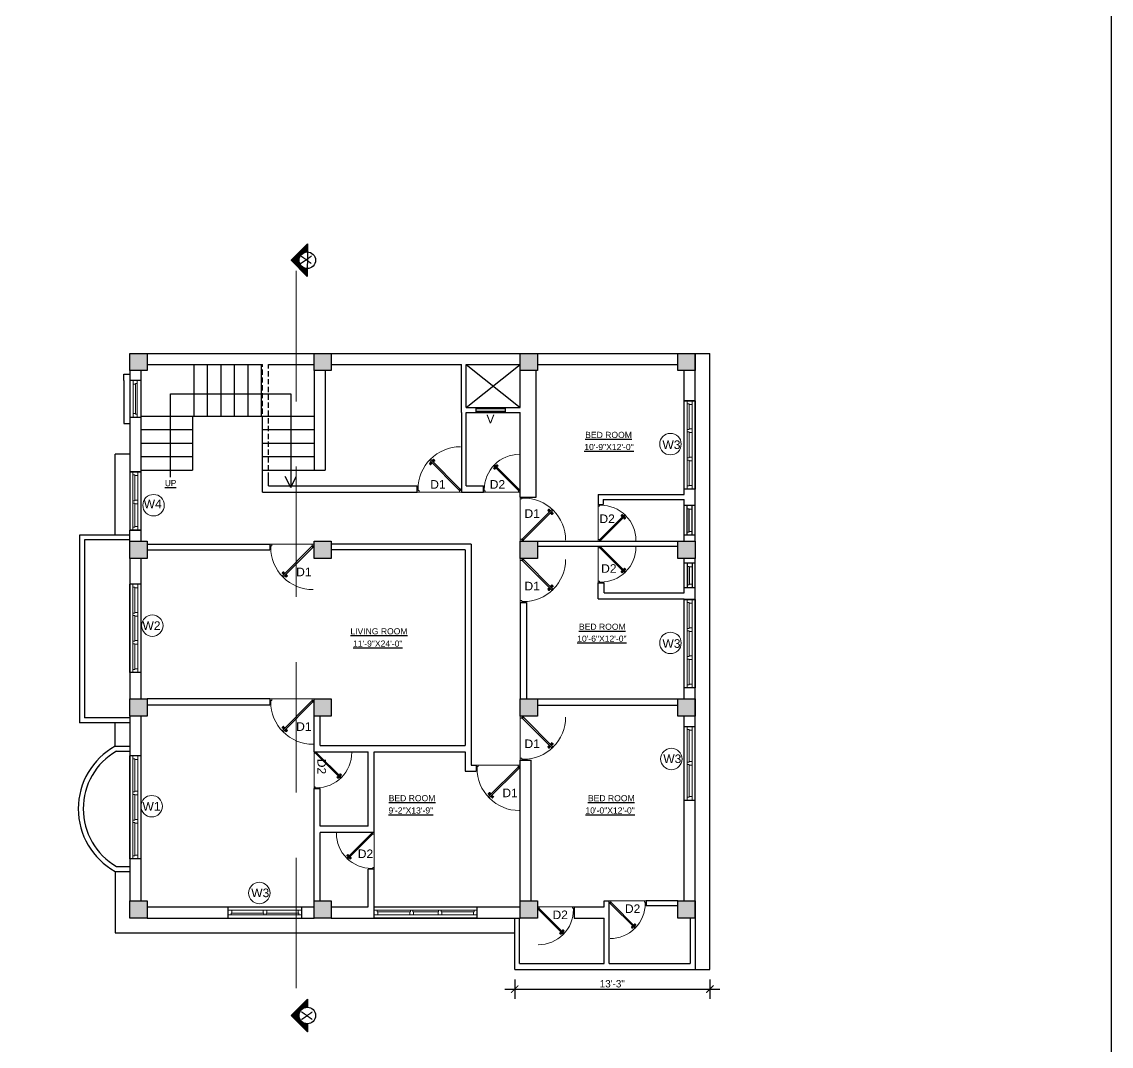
# Model space of a CAD drawing. Header units: inches. Extents: x -343 to 13887, y -13069 to -746.
# Drawn here: x 9922 to 10810, y -10729 to -9894 of the extents above; entities that cross this region are included whole.
import ezdxf

# ---------------------------------------------------------------- set-up
doc = ezdxf.new("R2010")
doc.units = ezdxf.units.IN
doc.header["$LTSCALE"] = 17
doc.header["$MEASUREMENT"] = 0
doc.linetypes.add('21_FP_00$0$HIDDEN', pattern=[0.375, 0.25, -0.125])
doc.linetypes.add('PHANTOM2', pattern=[1.25, 0.625, -0.125, 0.125, -0.125, 0.125, -0.125])
for name, color, linetype, lineweight in [('25 BOT BAR', 12, 'Continuous', 25), ('aa_section_line', 2, 'PHANTOM2', 13), ('DOOR & WIN', 1, 'Continuous', 25), ('OUTLINE', 1, 'Continuous', 25), ('PUERTAS', 7, 'Continuous', 9), ('TEXT', 231, 'Continuous', 20), ('WINDOW FRAME PLAN', 162, 'Continuous', 18)]:
    doc.layers.add(name, color=color, linetype=linetype, lineweight=lineweight)
doc.layers.add('A-Sect-Iden', color=111, linetype='Continuous')
doc.styles.add('ARCHITECTURE', font='stylu.ttf')
doc.styles.add('DIMTEXT', font='arial.ttf', dxfattribs={"height": 6})
doc.styles.add('HEADING', font='swissel.ttf')
doc.dimstyles.new('8 SCALE', dxfattribs={"dimscale": 0, "dimtxt": 6, "dimasz": 6, "dimexe": 8, "dimexo": 8, "dimgap": 1.25, "dimtad": 1, "dimdec": 0, "dimzin": 3, "dimdsep": 46, "dimlunit": 4, "dimtxsty": 'ARCHITECTURE', "dimblk": 'ARCHTICK', "dimcen": 8, "dimdle": 8, "dimclrd": 5, "dimclre": 5, "dimclrt": 7, "dimadec": 0, "dimazin": 0, "dimtfac": 0.75, "dimtdec": 0, "dimtix": 1, "dimtmove": 2, "dimatfit": 3, "dimldrblk": 'ARCHTICK', "dimfxl": 8, "dimfxlon": 1, "dimtolj": 1, "dimtzin": 0, "dimlwd": -1, "dimlwe": -1, "dimarcsym": 0})

# ---------------------------------------------------------------- blocks, each defined once
blk = doc.blocks.new('ffddd')
at = {"layer": 'DOOR & WIN'}
for p, q in [((-13345.31, -2388.07), (-13345.31, -2316.07)), ((-13336.31, -2316.07), (-13345.31, -2316.07)), ((-13336.31, -2316.07), (-13336.31, -2388.07)), ((-13336.31, -2388.07), (-13345.31, -2388.07)), ((-13336.31, -2388.07), (-13345.31, -2388.07))]:
    blk.add_line(p, q, dxfattribs=at)
at = {"layer": 'WINDOW FRAME PLAN'}
for p, q in [((-13342.81, -2316.07), (-13342.81, -2318.57)), ((-13338.81, -2316.07), (-13338.81, -2319.07)), ((-13342.81, -2385.57), (-13342.81, -2318.57)), ((-13342.81, -2318.57), (-13341.31, -2318.57)), ((-13341.31, -2318.57), (-13341.31, -2319.07)), ((-13341.31, -2319.07), (-13341.31, -2339.57)), ((-13341.31, -2319.07), (-13338.81, -2319.07)), ((-13338.81, -2319.07), (-13338.81, -2385.07)), ((-13342.81, -2339.57), (-13341.31, -2339.57)), ((-13342.81, -2341.57), (-13341.31, -2341.57)), ((-13341.31, -2339.07), (-13338.81, -2339.07)), ((-13341.31, -2341.57), (-13341.31, -2342.07)), ((-13341.31, -2341.57), (-13341.31, -2362.57)), ((-13341.31, -2342.07), (-13338.81, -2342.07)), ((-13342.81, -2362.57), (-13341.31, -2362.57)), ((-13342.81, -2364.57), (-13341.31, -2364.57)), ((-13341.31, -2362.07), (-13338.81, -2362.07)), ((-13341.31, -2362.57), (-13341.31, -2362.07)), ((-13341.31, -2364.57), (-13341.31, -2385.57)), ((-13341.31, -2365.07), (-13338.81, -2365.07)), ((-13342.81, -2388.07), (-13342.81, -2385.57)), ((-13342.81, -2385.57), (-13341.31, -2385.57)), ((-13341.31, -2385.07), (-13338.81, -2385.07)), ((-13341.31, -2385.57), (-13341.31, -2385.07)), ((-13338.81, -2388.07), (-13338.81, -2385.07))]:
    blk.add_line(p, q, dxfattribs=at)
blk = doc.blocks.new('3ft')
at = {"layer": 'PUERTAS', "color": 6}
for p, q in [((1.01, 2.52), (25.23, 26.74)), ((26.05, 25.92), (25.23, 26.74)), ((26.05, 25.92), (1.77, 1.64)), ((0, 2.4), (0, 0)), ((0.72, 2.4), (0, 2.4)), ((1.6, 0), (0, 0)), ((0.72, 1.52), (0.72, 2.44)), ((0.8, 1.52), (0.72, 1.52)), ((0.8, 1.52), (0.8, 2.41)), ((0.8, 1.2), (0.8, 1.52)), ((1.6, 1.2), (0.8, 1.2)), ((1.57, 1.84), (0.94, 2.47)), ((1.63, 1.89), (0.97, 2.55)), ((1.63, 1.89), (1.57, 1.84)), ((1.77, 1.64), (1.57, 1.84)), ((1.6, 0), (1.6, 1.2)), ((34.4, 0), (34.4, 1.2)), ((34.4, 1.2), (35.2, 1.2)), ((34.4, 0), (36, 0)), ((35.2, 1.2), (35.2, 2.4)), ((35.2, 2.4), (36, 2.4)), ((36, 0), (36, 2.4))]:
    blk.add_line(p, q, dxfattribs=at)
at = {"layer": 'PUERTAS', "color": 1}
for p, q in [((22.58, 26.7), (22.14, 26.26)), ((22.67, 26.73), (22.17, 26.23)), ((22.61, 26.67), (22.58, 26.7)), ((23.45, 25.91), (22.79, 26.73)), ((21.67, 25.73), (22.17, 26.23)), ((22.49, 24.95), (21.67, 25.61)), ((21.7, 25.82), (22.14, 26.26)), ((21.73, 25.79), (21.7, 25.82)), ((22.6, 24.96), (23.02, 25.38)), ((22.61, 24.25), (22.92, 24.72)), ((22.62, 24.13), (22.61, 24.14)), ((22.7, 25.07), (22.71, 25.06)), ((22.82, 25.06), (23.08, 25.32)), ((22.94, 24.95), (22.83, 25.07)), ((22.92, 24.72), (22.92, 24.72)), ((22.93, 24.94), (23.19, 25.21)), ((22.93, 24.84), (22.93, 24.83)), ((23.44, 25.81), (23.02, 25.38)), ((23.34, 25.58), (23.08, 25.32)), ((23.46, 25.47), (23.19, 25.21)), ((23.33, 25.7), (23.34, 25.69)), ((23.45, 25.46), (23.33, 25.57)), ((23.44, 23.31), (23.45, 23.3)), ((23.56, 23.3), (24.03, 23.61)), ((23.57, 25.47), (23.57, 25.47)), ((24.15, 25.79), (23.68, 25.48)), ((23.68, 25.48), (23.68, 25.48)), ((24.03, 23.61), (24.03, 23.62)), ((24.14, 23.62), (24.14, 23.62)), ((24.25, 23.62), (24.51, 23.89)), ((24.27, 25.78), (24.26, 25.79)), ((24.26, 23.29), (24.69, 23.71)), ((24.26, 23.63), (24.37, 23.52)), ((24.26, 23.18), (24.92, 22.37)), ((24.37, 23.52), (24.63, 23.77)), ((24.37, 23.4), (24.37, 23.4)), ((24.78, 24.15), (24.51, 23.89)), ((24.89, 24.03), (24.63, 23.77)), ((25.11, 24.14), (24.69, 23.71)), ((24.77, 24.14), (24.88, 24.03)), ((24.79, 24.38), (24.78, 24.37)), ((24.78, 24.26), (24.78, 24.26)), ((25.1, 24.84), (24.79, 24.38)), ((25, 24.03), (25, 24.03)), ((25.04, 22.36), (25.54, 22.86)), ((25.09, 24.96), (25.1, 24.95)), ((25.1, 22.42), (25.13, 22.39)), ((25.13, 22.39), (25.57, 22.83)), ((25.22, 24.14), (26.03, 23.48)), ((26.04, 23.37), (25.54, 22.86)), ((26.01, 23.27), (25.57, 22.83)), ((25.98, 23.3), (26.01, 23.27))]:
    blk.add_line(p, q, dxfattribs=at)
at = {"layer": 'PUERTAS', "color": 8}
for p, q in [((23.41, 25.77), (22.65, 26.71)), ((23.46, 25.83), (22.72, 26.75)), ((22.57, 24.94), (21.65, 25.68)), ((22.63, 24.99), (21.69, 25.75)), ((22.74, 25.1), (21.84, 25.9)), ((22.13, 26.28), (21.98, 26.13)), ((22.88, 25.24), (22.01, 26.06)), ((22.13, 26.28), (22.27, 26.42)), ((22.29, 26.41), (22.27, 26.42)), ((23.16, 25.52), (22.34, 26.39)), ((23.3, 25.66), (22.5, 26.56)), ((22.69, 24.32), (23.02, 24.83)), ((22.95, 24.96), (22.84, 25.07)), ((22.98, 24.99), (22.86, 25.1)), ((23.03, 25.04), (22.91, 25.15)), ((22.91, 24.53), (23.1, 24.91)), ((23.11, 25.12), (22.99, 25.23)), ((23.13, 24.76), (23.18, 24.99)), ((23.28, 25.3), (23.17, 25.41)), ((23.36, 25.37), (23.25, 25.49)), ((23.31, 24.94), (23.28, 25.08)), ((23.41, 25.43), (23.3, 25.54)), ((23.46, 25.09), (23.32, 25.13)), ((23.44, 25.45), (23.33, 25.56)), ((23.64, 25.27), (23.41, 25.22)), ((23.87, 25.49), (23.49, 25.3)), ((24.08, 25.71), (23.57, 25.38)), ((23.63, 23.38), (24.14, 23.72)), ((23.84, 23.6), (24.22, 23.79)), ((24.07, 23.82), (24.3, 23.88)), ((24.25, 24), (24.39, 23.97)), ((24.25, 23.26), (24.99, 22.34)), ((24.27, 23.64), (24.38, 23.53)), ((24.3, 23.67), (24.41, 23.56)), ((24.3, 23.32), (25.06, 22.38)), ((24.35, 23.72), (24.46, 23.61)), ((24.4, 24.15), (24.43, 24.01)), ((24.41, 23.43), (25.2, 22.53)), ((24.43, 23.8), (24.54, 23.69)), ((24.58, 24.33), (24.52, 24.1)), ((24.55, 23.57), (25.37, 22.7)), ((24.6, 23.97), (24.72, 23.86)), ((24.8, 24.56), (24.61, 24.18)), ((25.02, 24.77), (24.68, 24.26)), ((24.68, 24.05), (24.79, 23.94)), ((24.73, 24.1), (24.85, 23.99)), ((24.76, 24.13), (24.87, 24.02)), ((24.83, 23.85), (25.7, 23.03)), ((24.97, 23.99), (25.87, 23.2)), ((25.08, 24.1), (26.02, 23.34)), ((25.14, 24.15), (26.06, 23.41)), ((25.58, 22.82), (25.43, 22.67)), ((25.58, 22.82), (25.73, 22.97)), ((25.72, 22.98), (25.73, 22.97)), ((0, 0), (36, 0))]:
    blk.add_line(p, q, dxfattribs=at)
at = {"layer": 'PUERTAS', "color": 2}
for p, q in [((21.99, 26.11), (21.98, 26.13)), ((25.42, 22.68), (25.43, 22.67))]:
    blk.add_line(p, q, dxfattribs=at)
at = {"layer": 'PUERTAS', "color": 6}
for radius in [0.155, 0.0752]:
    blk.add_circle((0.82, 2.56), radius, dxfattribs=at)
blk.add_arc((0.82, 2.56), 34.38, 359.72845, 90.03333, dxfattribs=at)
at = {"layer": 'PUERTAS', "color": 1}
for centre, start, end in [((22.73, 26.68), 38.92363, 135), ((22.54, 25.01), 231.07637, 315), ((22.67, 24.2), 135, 225), ((22.77, 25.12), 225, 315), ((22.99, 24.89), 135, 219.74275), ((22.87, 24.78), 315, 39.74275), ((23.28, 25.63), 315, 45), ((23.39, 25.86), 315, 38.92363), ((23.51, 23.36), 225, 315), ((23.51, 25.41), 50.25725, 135), ((23.62, 25.53), 230.25725, 315), ((24.09, 23.56), 50.25725, 135), ((24.2, 23.68), 230.25725, 315), ((24.2, 25.73), 45, 135), ((24.32, 23.23), 135, 218.92363), ((24.42, 23.46), 135, 225), ((24.84, 24.31), 135, 219.74275), ((24.72, 24.21), 315, 39.74275), ((24.94, 23.98), 45, 135), ((24.98, 22.42), 218.92363, 315), ((25.04, 24.89), 315, 45), ((25.17, 24.08), 51.07637, 135), ((25.98, 23.42), 315, 51.07637)]:
    blk.add_arc(centre, 0.08, start, end, dxfattribs=at)
blk = doc.blocks.new('*U2802')
at = {"color": 3, "xscale": -1}
blk.add_blockref('3ft', (42, 0), dxfattribs=at)
blk = doc.blocks.new('DFFDFD')
at = {"layer": 'DOOR & WIN'}
for p, q in [((-13646.78, -2252.33), (-13646.78, -2168.33)), ((-13637.78, -2168.33), (-13646.78, -2168.33)), ((-13637.78, -2168.33), (-13637.78, -2252.33)), ((-13637.78, -2252.33), (-13646.78, -2252.33)), ((-13637.78, -2252.33), (-13646.78, -2252.33))]:
    blk.add_line(p, q, dxfattribs=at)
at = {"layer": 'WINDOW FRAME PLAN'}
for p, q in [((-13644.28, -2168.33), (-13644.28, -2170.83)), ((-13644.28, -2249.83), (-13644.28, -2170.83)), ((-13644.28, -2170.83), (-13642.78, -2170.83)), ((-13642.78, -2170.83), (-13642.78, -2171.33)), ((-13642.78, -2171.33), (-13642.78, -2197.83)), ((-13642.78, -2171.33), (-13640.28, -2171.33)), ((-13640.28, -2168.33), (-13640.28, -2171.33)), ((-13640.28, -2171.33), (-13640.28, -2249.33)), ((-13644.28, -2197.83), (-13642.78, -2197.83)), ((-13644.28, -2199.83), (-13642.78, -2199.83)), ((-13642.78, -2197.33), (-13640.28, -2197.33)), ((-13642.78, -2199.83), (-13642.78, -2200.33)), ((-13642.78, -2199.83), (-13642.78, -2220.83)), ((-13642.78, -2200.33), (-13640.28, -2200.33)), ((-13644.28, -2220.83), (-13642.78, -2220.83)), ((-13644.28, -2222.83), (-13642.78, -2222.83)), ((-13642.78, -2220.33), (-13640.28, -2220.33)), ((-13642.78, -2220.83), (-13642.78, -2220.33)), ((-13642.78, -2222.83), (-13642.78, -2249.33)), ((-13642.78, -2223.33), (-13640.28, -2223.33)), ((-13644.28, -2252.33), (-13644.28, -2249.83)), ((-13644.28, -2249.83), (-13642.78, -2249.83)), ((-13642.78, -2249.33), (-13640.28, -2249.33)), ((-13642.78, -2249.83), (-13642.78, -2249.33)), ((-13640.28, -2252.33), (-13640.28, -2249.33))]:
    blk.add_line(p, q, dxfattribs=at)
blk = doc.blocks.new('2ft6in')
at = {"layer": 'PUERTAS', "color": 2}
for p, q in [((0.84, 2.1), (21.02, 22.28)), ((21.71, 21.6), (1.47, 1.37)), ((18.33, 21.76), (18.31, 21.77)), ((21.71, 21.6), (21.02, 22.28)), ((21.18, 18.9), (21.2, 18.89)), ((0, 2), (0, 0)), ((0.6, 2), (0, 2)), ((1.33, 0), (0, 0)), ((0.6, 1.26), (0.6, 2.04)), ((0.67, 1.26), (0.6, 1.26)), ((0.67, 1.26), (0.67, 2.01)), ((0.67, 1), (0.67, 1.26)), ((1.33, 1), (0.67, 1)), ((1.31, 1.53), (0.79, 2.06)), ((1.36, 1.58), (0.81, 2.12)), ((1.36, 1.58), (1.31, 1.53)), ((1.47, 1.37), (1.31, 1.53)), ((1.33, 0), (1.33, 1)), ((28.67, 0), (28.67, 1)), ((28.67, 1), (29.33, 1)), ((28.67, 0), (30, 0)), ((29.33, 1), (29.33, 2)), ((29.33, 2), (30, 2)), ((30, 0), (30, 2))]:
    blk.add_line(p, q, dxfattribs=at)
at = {"layer": 'PUERTAS', "color": 8}
for p, q in [((18.81, 20.78), (18.04, 21.4)), ((18.86, 20.83), (18.08, 21.46)), ((18.95, 20.92), (18.2, 21.58)), ((18.44, 21.9), (18.31, 21.77)), ((19.07, 21.03), (18.34, 21.72)), ((18.44, 21.9), (18.56, 22.02)), ((18.58, 22.01), (18.56, 22.02)), ((19.3, 21.26), (18.61, 22)), ((19.42, 21.38), (18.75, 22.14)), ((19.51, 21.48), (18.88, 22.26)), ((18.91, 20.27), (19.19, 20.69)), ((19.55, 21.53), (18.93, 22.3)), ((19.13, 20.8), (19.03, 20.9)), ((19.15, 20.82), (19.05, 20.92)), ((19.09, 20.44), (19.25, 20.76)), ((19.19, 20.87), (19.1, 20.96)), ((19.25, 20.93), (19.16, 21.02)), ((19.28, 20.63), (19.32, 20.83)), ((19.4, 21.08), (19.31, 21.17)), ((19.47, 21.15), (19.38, 21.24)), ((19.43, 20.78), (19.4, 20.9)), ((19.51, 21.19), (19.42, 21.28)), ((19.55, 20.91), (19.43, 20.94)), ((19.53, 21.21), (19.44, 21.3)), ((19.7, 21.06), (19.51, 21.01)), ((19.89, 21.24), (19.58, 21.08)), ((20.07, 21.42), (19.64, 21.15)), ((19.69, 19.49), (20.12, 19.76)), ((19.87, 19.67), (20.18, 19.83)), ((20.06, 19.85), (20.25, 19.9)), ((20.21, 20), (20.33, 19.97)), ((20.21, 19.38), (20.83, 18.61)), ((20.23, 19.7), (20.32, 19.61)), ((20.25, 19.72), (20.34, 19.63)), ((20.25, 19.43), (20.88, 18.65)), ((20.29, 19.76), (20.38, 19.67)), ((20.33, 20.13), (20.36, 20.01)), ((20.34, 19.53), (21, 18.77)), ((20.36, 19.83), (20.45, 19.74)), ((20.48, 20.28), (20.44, 20.08)), ((20.46, 19.64), (21.14, 18.91)), ((20.5, 19.98), (20.6, 19.89)), ((20.67, 20.47), (20.51, 20.15)), ((20.85, 20.64), (20.57, 20.22)), ((20.57, 20.04), (20.66, 19.95)), ((20.61, 20.09), (20.7, 19.99)), ((20.63, 20.11), (20.72, 20.01)), ((20.69, 19.87), (21.42, 19.19)), ((20.81, 19.99), (21.56, 19.33)), ((20.9, 20.08), (21.68, 19.45)), ((20.95, 20.13), (21.72, 19.51)), ((21.32, 19.01), (21.2, 18.89)), ((21.32, 19.01), (21.44, 19.14)), ((21.43, 19.15), (21.44, 19.14)), ((0, 0), (30, 0))]:
    blk.add_line(p, q, dxfattribs=at)
at = {"layer": 'PUERTAS', "color": 1}
for p, q in [((18.06, 21.44), (18.48, 21.86)), ((18.74, 20.79), (18.06, 21.34)), ((18.08, 21.51), (18.45, 21.88)), ((18.11, 21.49), (18.08, 21.51)), ((18.82, 22.25), (18.45, 21.88)), ((18.9, 22.28), (18.48, 21.86)), ((18.84, 22.23), (18.82, 22.25)), ((18.83, 20.8), (19.18, 21.15)), ((18.84, 20.21), (19.1, 20.6)), ((18.85, 20.11), (18.84, 20.12)), ((18.92, 20.89), (18.93, 20.88)), ((19.54, 21.59), (18.99, 22.27)), ((19.02, 20.88), (19.24, 21.1)), ((19.12, 20.8), (19.03, 20.89)), ((19.1, 20.7), (19.11, 20.69)), ((19.1, 20.6), (19.1, 20.6)), ((19.11, 20.79), (19.33, 21.01)), ((19.54, 21.5), (19.18, 21.15)), ((19.45, 21.31), (19.24, 21.1)), ((19.55, 21.22), (19.33, 21.01)), ((19.45, 21.41), (19.45, 21.41)), ((19.54, 21.22), (19.45, 21.31)), ((19.53, 19.43), (19.54, 19.42)), ((19.64, 21.23), (19.64, 21.23)), ((19.64, 19.42), (20.02, 19.67)), ((19.74, 21.24), (19.73, 21.23)), ((20.12, 21.49), (19.74, 21.24)), ((20.02, 19.67), (20.03, 19.68)), ((20.12, 19.68), (20.12, 19.68)), ((20.21, 19.69), (20.43, 19.9)), ((20.22, 21.48), (20.22, 21.49)), ((20.22, 19.41), (20.57, 19.76)), ((20.22, 19.69), (20.31, 19.6)), ((20.22, 19.32), (20.76, 18.64)), ((20.31, 19.6), (20.52, 19.81)), ((20.31, 19.5), (20.31, 19.5)), ((20.65, 20.12), (20.43, 19.9)), ((20.74, 20.03), (20.52, 19.81)), ((20.93, 20.11), (20.57, 19.76)), ((20.64, 20.11), (20.73, 20.02)), ((20.66, 20.31), (20.65, 20.31)), ((20.65, 20.21), (20.65, 20.22)), ((20.91, 20.7), (20.66, 20.31)), ((20.84, 20.02), (20.83, 20.03)), ((20.86, 18.63), (21.28, 19.05)), ((20.91, 20.8), (20.91, 20.79)), ((20.91, 18.68), (20.94, 18.66)), ((20.94, 18.66), (21.31, 19.03)), ((21.02, 20.12), (21.7, 19.57)), ((21.7, 19.47), (21.28, 19.05)), ((21.67, 19.4), (21.31, 19.03)), ((21.65, 19.42), (21.67, 19.4))]:
    blk.add_line(p, q, dxfattribs=at)
at = {"layer": 'PUERTAS', "color": 2}
for radius in [0.129, 0.0627]:
    blk.add_circle((0.68, 2.14), radius, dxfattribs=at)
at = {"layer": 'PUERTAS', "color": 8}
blk.add_arc((0.68, 2.14), 28.65, 359.72845, 90.03333, dxfattribs=at)
at = {"layer": 'PUERTAS', "color": 1}
for centre, start, end in [((18.78, 20.84), 231.07637, 315), ((18.89, 20.16), 135, 225), ((18.94, 22.23), 38.92363, 135), ((18.97, 20.93), 225, 315), ((19.16, 20.74), 135, 219.74275), ((19.06, 20.65), 315, 39.74275), ((19.4, 21.36), 315, 45), ((19.49, 21.55), 315, 38.92363), ((19.59, 19.47), 225, 315), ((19.6, 21.18), 50.25725, 135), ((19.68, 21.28), 230.25725, 315), ((20.07, 19.63), 50.25725, 135), ((20.17, 21.44), 45, 135), ((20.16, 19.73), 230.25725, 315), ((20.27, 19.36), 135, 218.92363), ((20.35, 19.55), 135, 225), ((20.7, 20.26), 135, 219.74275), ((20.6, 20.17), 315, 39.74275), ((20.78, 19.98), 45, 135), ((20.82, 18.68), 218.92363, 315), ((20.87, 20.75), 315, 45), ((20.98, 20.07), 51.07637, 135), ((21.65, 19.52), 315, 51.07637)]:
    blk.add_arc(centre, 0.0667, start, end, dxfattribs=at)
blk = doc.blocks.new('*U2794')
at = {"color": 3, "xscale": -1}
blk.add_blockref('2ft6in', (42, 0), dxfattribs=at)
blk = doc.blocks.new('*U3030')
at = {"color": 3}
blk.add_blockref('3ft', (0, 0), dxfattribs=at)
blk = doc.blocks.new('*U2795')
at = {"color": 3, "xscale": -1}
blk.add_blockref('3ft', (42, 0), dxfattribs=at)
blk = doc.blocks.new("5'")
at = {"layer": 'WINDOW FRAME PLAN'}
for p, q in [((10026.35, -7897.24), (10086.35, -7897.24)), ((10026.35, -7897.24), (10026.35, -7901.24)), ((10026.35, -7897.24), (10029.35, -7897.24)), ((10029.35, -7899.74), (10029.35, -7897.24)), ((10054.85, -7899.74), (10054.85, -7897.24)), ((10054.85, -7897.24), (10057.85, -7897.24)), ((10057.85, -7899.74), (10057.85, -7897.24)), ((10086.35, -7897.24), (10083.35, -7897.24)), ((10083.35, -7899.74), (10083.35, -7897.24)), ((10086.35, -7897.24), (10086.35, -7901.24)), ((10026.35, -7901.24), (10086.35, -7901.24)), ((10026.35, -7901.24), (10028.85, -7901.24)), ((10028.85, -7901.24), (10028.85, -7899.74)), ((10028.85, -7899.74), (10029.35, -7899.74)), ((10029.35, -7899.74), (10054.85, -7899.74)), ((10055.35, -7899.74), (10054.85, -7899.74)), ((10055.35, -7901.24), (10055.35, -7899.74)), ((10057.35, -7901.24), (10057.35, -7899.74)), ((10057.85, -7899.74), (10057.35, -7899.74)), ((10057.85, -7899.74), (10083.35, -7899.74)), ((10083.85, -7899.74), (10083.35, -7899.74)), ((10083.85, -7901.24), (10083.85, -7899.74)), ((10086.35, -7901.24), (10083.85, -7901.24))]:
    blk.add_line(p, q, dxfattribs=at)
blk = doc.blocks.new('*U3074')
at = {"color": 3}
blk.add_blockref('2ft6in', (0, 0), dxfattribs=at)
blk = doc.blocks.new("W4'")
at = {"layer": '25 BOT BAR'}
for p, q in [((9894.28, -8421.4), (9894.28, -8468.92)), ((9903.28, -8421.4), (9903.28, -8468.92))]:
    blk.add_line(p, q, dxfattribs=at)
at = {"layer": 'DOOR & WIN'}
blk.add_line((9903.28, -8421.4), (9894.28, -8421.4), dxfattribs=at)
at = {"layer": 'OUTLINE'}
blk.add_line((9903.28, -8468.92), (9894.28, -8468.92), dxfattribs=at)
at = {"layer": 'WINDOW FRAME PLAN'}
for p, q in [((9896.78, -8421.4), (9896.78, -8423.9)), ((9900.78, -8421.4), (9900.78, -8424.4)), ((9896.78, -8468.92), (9896.78, -8423.9)), ((9896.78, -8423.9), (9898.28, -8423.9)), ((9898.28, -8423.9), (9898.28, -8424.4)), ((9898.28, -8424.4), (9898.28, -8444.9)), ((9898.28, -8424.4), (9900.78, -8424.4)), ((9900.78, -8424.4), (9900.78, -8468.92)), ((9896.78, -8444.9), (9898.28, -8444.9)), ((9896.78, -8446.9), (9898.28, -8446.9)), ((9898.28, -8444.4), (9900.78, -8444.4)), ((9898.28, -8446.9), (9898.28, -8447.4)), ((9898.28, -8446.9), (9898.28, -8466.42)), ((9898.28, -8447.4), (9900.78, -8447.4)), ((9896.78, -8468.92), (9896.78, -8466.42)), ((9896.78, -8466.42), (9898.28, -8466.42)), ((9898.28, -8465.92), (9900.78, -8465.92)), ((9898.28, -8466.42), (9898.28, -8465.92)), ((9900.78, -8468.92), (9900.78, -8465.92))]:
    blk.add_line(p, q, dxfattribs=at)
blk = doc.blocks.new('_ArchTick')
at = {"color": 0, "linetype": 'ByBlock', "const_width": 0.15}
blk.add_lwpolyline([(-0.5, -0.5), (0.5, 0.5)], dxfattribs=at)
blk = doc.blocks.new('*D3082')
at = {"layer": '25 BOT BAR', "color": 5, "transparency": 16777216}
for p, q in [((10323.75, -10674.14), (10323.75, -10690.12)), ((10482.75, -10674.14), (10482.75, -10690.12)), ((10315.75, -10682.12), (10490.75, -10682.12))]:
    blk.add_line(p, q, dxfattribs=at)
at = {"layer": 'Defpoints', "color": 0, "transparency": 16777216}
for p in [(10323.75, -10666.14), (10482.75, -10666.14), (10482.75, -10682.12)]:
    blk.add_point(p, dxfattribs=at)
at = {"layer": '25 BOT BAR', "color": 5, "transparency": 16777216, "xscale": 6, "yscale": 6, "zscale": 6, "rotation": 180}
blk.add_blockref('_ArchTick', (10323.75, -10682.12), dxfattribs=at)
at = {"layer": '25 BOT BAR', "color": 5, "transparency": 16777216, "xscale": 6, "yscale": 6, "zscale": 6}
blk.add_blockref('_ArchTick', (10482.75, -10682.12), dxfattribs=at)
at = {"layer": '25 BOT BAR', "color": 7, "transparency": 16777216, "insert": (10403.25, -10677.76), "char_height": 6, "attachment_point": 5, "style": 'ARCHITECTURE'}
blk.add_mtext('\\A1;13\'-3"', dxfattribs=at)

msp = doc.modelspace()

# ---------------------------------------------------------------- hatches: boundary and pattern name
at = {"layer": 'A-Sect-Iden', "ltscale": 0.5}
h = msp.add_hatch(dxfattribs=at)
h.set_pattern_fill('ANSI37', color=2, scale=5, style=0)
h.set_pattern_definition([(45, (-15694.25335, -16269.71744), (-0.441941738, 0.441941738), []), (135, (-15694.25335, -16269.71744), (-0.441941738, -0.441941738), [])])
h.paths.add_polyline_path([(10154.75, -10094.95), (10154.69, -10101.44), (10141.58, -10088.06), (10154.96, -10074.96), (10154.89, -10081.45, 1)])
h = msp.add_hatch(dxfattribs=at)
h.set_pattern_fill('ANSI37', color=2, scale=5, style=0)
h.set_pattern_definition([(45, (-15694.22874, -16885.09135), (-0.441941738, 0.441941738), []), (135, (-15694.22874, -16885.09135), (-0.441941738, -0.441941738), [])])
h.paths.add_polyline_path([(10154.85, -10710.32), (10154.85, -10716.82), (10141.6, -10703.57), (10154.85, -10690.33), (10154.85, -10696.82, 1)])
at = {"layer": 'DOOR & WIN'}
h = msp.add_hatch(color=256, dxfattribs=at)
h.dxf.hatch_style = 1
h.paths.add_polyline_path([(10024.29, -10164.14), (10010.29, -10164.14), (10010.29, -10178.14), (10024.29, -10178.14)])
h = msp.add_hatch(color=256, dxfattribs=at)
h.dxf.hatch_style = 1
h.paths.add_polyline_path([(10174.29, -10164.14), (10160.29, -10164.14), (10160.29, -10178.14), (10174.29, -10178.14)])
h = msp.add_hatch(color=256, dxfattribs=at)
h.dxf.hatch_style = 1
h.paths.add_polyline_path([(10342.29, -10164.14), (10328.29, -10164.14), (10328.29, -10178.14), (10342.29, -10178.14)])
h = msp.add_hatch(color=256, dxfattribs=at)
h.dxf.hatch_style = 1
h.paths.add_polyline_path([(10470.75, -10164.14), (10456.75, -10164.14), (10456.75, -10178.14), (10470.75, -10178.14)])
h = msp.add_hatch(color=256, dxfattribs=at)
h.dxf.hatch_style = 1
h.paths.add_polyline_path([(10024.29, -10317.14), (10010.29, -10317.14), (10010.29, -10331.14), (10024.29, -10331.14)])
h = msp.add_hatch(color=256, dxfattribs=at)
h.dxf.hatch_style = 1
h.paths.add_polyline_path([(10174.29, -10317.14), (10160.29, -10317.14), (10160.29, -10331.14), (10174.29, -10331.14)])
h = msp.add_hatch(color=256, dxfattribs=at)
h.dxf.hatch_style = 1
h.paths.add_polyline_path([(10342.29, -10317.14), (10328.29, -10317.14), (10328.29, -10331.14), (10342.29, -10331.14)])
h = msp.add_hatch(color=256, dxfattribs=at)
h.dxf.hatch_style = 1
h.paths.add_polyline_path([(10470.75, -10317.14), (10456.75, -10317.14), (10456.75, -10331.14), (10470.75, -10331.14)])
h = msp.add_hatch(color=256, dxfattribs=at)
h.dxf.hatch_style = 1
h.paths.add_polyline_path([(10024.29, -10445.62), (10010.29, -10445.62), (10010.29, -10459.62), (10024.29, -10459.62)])
h = msp.add_hatch(color=256, dxfattribs=at)
h.dxf.hatch_style = 1
h.paths.add_polyline_path([(10174.29, -10445.62), (10160.29, -10445.62), (10160.29, -10459.62), (10174.29, -10459.62)])
h = msp.add_hatch(color=256, dxfattribs=at)
h.dxf.hatch_style = 1
h.paths.add_polyline_path([(10342.29, -10445.62), (10328.29, -10445.62), (10328.29, -10459.62), (10342.29, -10459.62)])
h = msp.add_hatch(color=256, dxfattribs=at)
h.dxf.hatch_style = 1
h.paths.add_polyline_path([(10470.75, -10445.62), (10456.75, -10445.62), (10456.75, -10459.62), (10470.75, -10459.62)])
h = msp.add_hatch(color=256, dxfattribs=at)
h.dxf.hatch_style = 1
h.paths.add_polyline_path([(10024.29, -10610.14), (10010.29, -10610.14), (10010.29, -10624.14), (10024.29, -10624.14)])
h = msp.add_hatch(color=256, dxfattribs=at)
h.dxf.hatch_style = 1
h.paths.add_polyline_path([(10174.29, -10610.14), (10160.29, -10610.14), (10160.29, -10624.14), (10174.29, -10624.14)])
h = msp.add_hatch(color=256, dxfattribs=at)
h.dxf.hatch_style = 1
h.paths.add_polyline_path([(10342.29, -10610.14), (10328.29, -10610.14), (10328.29, -10624.14), (10342.29, -10624.14)])
h = msp.add_hatch(color=256, dxfattribs=at)
h.dxf.hatch_style = 1
h.paths.add_polyline_path([(10470.75, -10610.14), (10456.75, -10610.14), (10456.75, -10624.14), (10470.75, -10624.14)])

# ---------------------------------------------------------------- linework, layer by layer
at = {"layer": '25 BOT BAR'}
for p, q in [((10024.29, -10164.14), (10160.29, -10164.14)), ((10470.75, -10164.14), (10482.75, -10164.14)), ((10010.29, -10178.14), (10010.29, -10197.32)), ((10019.29, -10178.14), (10019.29, -10260.62)), ((10024.29, -10173.14), (10118.29, -10173.14)), ((10062.29, -10173.14), (10062.29, -10215.14)), ((10073.29, -10173.14), (10073.29, -10215.14)), ((10084.29, -10173.14), (10084.29, -10215.14)), ((10095.29, -10173.14), (10095.29, -10215.14)), ((10106.29, -10173.14), (10106.29, -10215.14)), ((10117.29, -10173.14), (10117.29, -10215.14)), ((10123.29, -10173.14), (10160.29, -10173.14)), ((10160.29, -10178.14), (10160.29, -10259.14)), ((10169.29, -10178.14), (10169.29, -10259.14)), ((10280.29, -10212.14), (10280.29, -10173.14)), ((10284.29, -10208.14), (10328.29, -10173.14)), ((10284.29, -10173.14), (10328.29, -10208.14)), ((10005.29, -10186.14), (10005.29, -10181.14)), ((10005.29, -10181.14), (10010.29, -10181.14)), ((10005.29, -10186.14), (10005.29, -10216.14)), ((10010.29, -10186.14), (10010.29, -10216.14)), ((10019.29, -10186.14), (10010.29, -10186.14)), ((10043.29, -10264.94), (10043.29, -10197.14)), ((10043.29, -10197.14), (10141.29, -10197.14)), ((10141.29, -10197.14), (10141.29, -10273.27)), ((10292.29, -10212.14), (10292.29, -10208.14)), ((10292.29, -10209.14), (10316.29, -10209.14)), ((10292.29, -10211.14), (10316.29, -10211.14)), ((10316.29, -10212.14), (10316.29, -10208.14)), ((10005.29, -10216.14), (10005.29, -10221.14)), ((10005.29, -10221.14), (10010.29, -10221.14)), ((10010.29, -10216.14), (10010.29, -10260.62)), ((10010.29, -10216.14), (10019.29, -10216.14)), ((10019.29, -10215.14), (10061.29, -10215.14)), ((10061.29, -10215.14), (10061.29, -10259.14)), ((10061.29, -10215.14), (10118.29, -10215.14)), ((10116.29, -10215.14), (10160.29, -10215.14)), ((10118.29, -10277.14), (10118.29, -10215.14)), ((10019.29, -10226.14), (10061.29, -10226.14)), ((10118.29, -10226.14), (10160.29, -10226.14)), ((10019.29, -10237.14), (10061.29, -10237.14)), ((10118.29, -10237.14), (10160.29, -10237.14)), ((9998.29, -10312.14), (9998.29, -10246.14)), ((10010.29, -10246.14), (9998.29, -10246.14)), ((10019.29, -10248.14), (10061.29, -10248.14)), ((10118.29, -10248.14), (10160.29, -10248.14)), ((10010.29, -10260.62), (10019.29, -10260.62)), ((10019.29, -10259.14), (10061.29, -10259.14)), ((10118.29, -10259.14), (10160.29, -10259.14)), ((10123.29, -10272.14), (10123.29, -10261.14)), ((10141.29, -10273.27), (10136.89, -10264.43)), ((10141.29, -10273.27), (10145.68, -10264.43)), ((10160.29, -10259.14), (10169.29, -10259.14)), ((10123.29, -10272.14), (10244.29, -10272.14)), ((10244.29, -10277.14), (10244.29, -10272.14)), ((10284.29, -10272.14), (10298.29, -10272.14)), ((10298.29, -10277.14), (10298.29, -10272.14)), ((10118.29, -10277.14), (10244.29, -10277.14)), ((10280.29, -10277.14), (10298.29, -10277.14)), ((10328.29, -10281.14), (10341.29, -10281.14)), ((10391.75, -10279.14), (10391.75, -10287.14)), ((10395.75, -10283.14), (10395.75, -10287.14)), ((10391.75, -10287.14), (10395.75, -10287.14)), ((10470.75, -10288.14), (10461.75, -10288.14)), ((10464.25, -10312.14), (10464.25, -10288.14)), ((10465.75, -10309.14), (10465.75, -10291.14)), ((10468.25, -10312.14), (10468.25, -10288.14)), ((10010.29, -10317.14), (10010.29, -10308.14)), ((10010.29, -10308.14), (10019.29, -10308.14)), ((10019.29, -10308.14), (10019.29, -10317.14)), ((9969.29, -10312.14), (9969.29, -10465.14)), ((10010.29, -10312.14), (9969.29, -10312.14)), ((9973.29, -10316.14), (9973.29, -10461.14)), ((10010.29, -10316.14), (9973.29, -10316.14)), ((10024.29, -10319.64), (10124.29, -10319.64)), ((10124.29, -10319.64), (10124.29, -10324.14)), ((10288.29, -10319.64), (10174.29, -10319.64)), ((10288.29, -10319.64), (10288.29, -10499.62)), ((10470.75, -10312.14), (10461.75, -10312.14)), ((10024.29, -10324.14), (10124.29, -10324.14)), ((10283.29, -10324.14), (10174.29, -10324.14)), ((10283.29, -10324.14), (10283.29, -10483.62)), ((10010.29, -10331.14), (10010.29, -10445.62)), ((10019.29, -10331.14), (10019.29, -10445.62)), ((10470.75, -10335.14), (10461.75, -10335.14)), ((10464.25, -10335.14), (10464.25, -10355.14)), ((10465.75, -10338.14), (10465.75, -10352.14)), ((10468.25, -10335.14), (10468.25, -10355.14)), ((10391.75, -10364.14), (10391.75, -10351.14)), ((10391.75, -10351.14), (10396.75, -10351.14)), ((10396.75, -10359.14), (10396.75, -10351.14)), ((10470.75, -10355.14), (10461.75, -10355.14)), ((10328.29, -10367.14), (10328.29, -10445.62)), ((10328.29, -10367.14), (10333.29, -10367.14)), ((10333.29, -10367.14), (10333.29, -10445.62)), ((10124.29, -10445.62), (10024.29, -10445.62)), ((10124.29, -10450.62), (10024.29, -10450.62)), ((10124.29, -10445.62), (10124.29, -10450.62)), ((10342.29, -10445.62), (10456.75, -10445.62)), ((10342.29, -10450.62), (10456.75, -10450.62)), ((10010.29, -10461.14), (9973.29, -10461.14)), ((10010.29, -10459.62), (10010.29, -10610.14)), ((10019.29, -10459.62), (10019.29, -10610.14)), ((10160.29, -10488.62), (10160.29, -10459.62)), ((10165.29, -10483.62), (10165.29, -10459.62)), ((10010.29, -10465.14), (9969.29, -10465.14)), ((9998.29, -10484.14), (9998.29, -10465.14)), ((10461.75, -10468.14), (10470.75, -10468.14)), ((9998.29, -10484.14), (10010.29, -10484.14)), ((9999.34, -10488.14), (10010.29, -10488.14)), ((10160.29, -10488.62), (10204.29, -10488.62)), ((10165.29, -10483.62), (10283.29, -10483.62)), ((10204.29, -10549.38), (10204.29, -10488.62)), ((10209.29, -10554.38), (10209.29, -10488.62)), ((10209.29, -10488.62), (10283.29, -10488.62)), ((10283.29, -10488.62), (10283.29, -10504.62)), ((10328.29, -10495.62), (10337.29, -10495.62)), ((10283.29, -10504.62), (10292.29, -10504.62)), ((10288.29, -10499.62), (10292.29, -10499.62)), ((10292.29, -10499.62), (10292.29, -10504.62)), ((10160.29, -10610.14), (10160.29, -10518.62)), ((10160.29, -10518.62), (10165.29, -10518.62)), ((10165.29, -10549.38), (10165.29, -10518.62)), ((10461.75, -10528.14), (10470.75, -10528.14)), ((10204.29, -10549.38), (10165.29, -10549.38)), ((10165.29, -10610.14), (10165.29, -10554.38)), ((10209.29, -10554.38), (10165.29, -10554.38)), ((9998.29, -10586.14), (9998.29, -10636.14)), ((9998.29, -10586.14), (10010.29, -10586.14)), ((9999.34, -10582.14), (10010.29, -10582.14)), ((10204.29, -10615.14), (10204.29, -10584.38)), ((10209.29, -10584.38), (10204.29, -10584.38)), ((10209.29, -10615.14), (10209.29, -10584.38)), ((10396.75, -10610.14), (10400.75, -10610.14)), ((10396.75, -10615.14), (10396.75, -10610.14)), ((10400.75, -10661.14), (10400.75, -10610.14)), ((10456.75, -10610.14), (10430.75, -10610.14)), ((10430.75, -10610.14), (10430.75, -10614.14)), ((10024.29, -10615.14), (10160.29, -10615.14)), ((10090.29, -10624.14), (10090.29, -10615.14)), ((10150.29, -10624.14), (10150.29, -10615.14)), ((10372.29, -10615.14), (10396.75, -10615.14)), ((10372.29, -10615.14), (10372.29, -10624.14)), ((10456.75, -10614.14), (10430.75, -10614.14)), ((10024.29, -10624.14), (10160.29, -10624.14)), ((10323.75, -10666.14), (10323.75, -10624.14)), ((10327.75, -10661.14), (10327.75, -10624.14)), ((10372.29, -10624.14), (10396.75, -10624.14)), ((10396.75, -10661.14), (10396.75, -10624.14)), ((10466.75, -10624.14), (10466.75, -10661.14)), ((10470.75, -10624.14), (10470.75, -10666.14))]:
    msp.add_line(p, q, dxfattribs=at)
at = {"layer": '25 BOT BAR', "linetype": '21_FP_00$0$HIDDEN'}
for p, q in [((10118.29, -10277.14), (10118.29, -10173.14)), ((10123.29, -10272.14), (10123.29, -10173.14))]:
    msp.add_line(p, q, dxfattribs=at)
at = {"layer": '25 BOT BAR'}
msp.add_lwpolyline([(9034.83, -7251.28), (10809.65, -7251.28), (10809.65, -13069.47), (9034.83, -13069.47)], close=True, dxfattribs=at)
for radius, start, end in [(58.35, 119.06891, 240.93109), (54.35, 120.14407, 239.85593)]:
    msp.add_arc((10026.64, -10535.14), radius, start, end, dxfattribs=at)
at = {"layer": 'A-Sect-Iden', "ltscale": 0.5}
for points in [[(10154.94, -10080.45), (10154.72, -10101.42), (10141.61, -10088.05), (10154.99, -10074.94), (10154.94, -10080.45)], [(10154.85, -10710.32), (10154.85, -10716.82), (10141.6, -10703.57), (10154.85, -10690.33), (10154.85, -10696.82)]]:
    msp.add_lwpolyline(points, dxfattribs=at)
for centre in [(10154.82, -10088.2), (10154.85, -10703.57)]:
    msp.add_circle(centre, 6.75, dxfattribs=at)
at = {"layer": 'aa_section_line', "linetype": '21_FP_00$0$HIDDEN', "ltscale": 25}
msp.add_line((10145.86, -10096.95), (10145.85, -10690.74), dxfattribs=at)
at = {"layer": 'DOOR & WIN'}
for p, q in [((10160.29, -10164.14), (10470.75, -10164.14)), ((10470.75, -10317.14), (10470.75, -10164.14)), ((10482.75, -10666.14), (10482.75, -10164.14)), ((10174.29, -10173.14), (10280.29, -10173.14)), ((10284.29, -10173.14), (10328.29, -10173.14)), ((10342.29, -10173.14), (10456.75, -10173.14)), ((10461.75, -10279.14), (10461.75, -10178.14)), ((10280.29, -10212.14), (10280.29, -10277.14)), ((10284.29, -10208.14), (10328.29, -10208.14)), ((10284.29, -10212.14), (10328.29, -10212.14)), ((10391.75, -10279.14), (10461.75, -10279.14)), ((10395.75, -10283.14), (10461.75, -10283.14)), ((10461.75, -10317.14), (10461.75, -10283.14)), ((10342.29, -10317.14), (10456.75, -10317.14)), ((10342.29, -10321.14), (10456.75, -10321.14)), ((10461.75, -10359.14), (10461.75, -10331.14)), ((10470.75, -10624.14), (10470.75, -10331.14)), ((10391.75, -10364.14), (10461.75, -10364.14)), ((10396.75, -10359.14), (10461.75, -10359.14)), ((10461.75, -10445.62), (10461.75, -10364.14)), ((10461.75, -10610.14), (10461.75, -10459.62)), ((10328.29, -10499.62), (10328.29, -10495.62)), ((10337.29, -10610.14), (10337.29, -10495.62)), ((10328.29, -10610.14), (10328.29, -10499.62)), ((10174.29, -10615.14), (10204.29, -10615.14)), ((10209.29, -10615.14), (10328.29, -10615.14)), ((10174.29, -10624.14), (10328.29, -10624.14)), ((9998.29, -10636.14), (10323.75, -10636.14)), ((10323.75, -10666.14), (10482.75, -10666.14)), ((10327.75, -10661.14), (10396.75, -10661.14)), ((10400.75, -10661.14), (10466.75, -10661.14))]:
    msp.add_line(p, q, dxfattribs=at)
at = {"layer": 'OUTLINE'}
for p, q in [((10284.29, -10208.14), (10284.29, -10173.14)), ((10328.29, -10208.14), (10328.29, -10178.14)), ((10341.29, -10281.14), (10341.29, -10178.14)), ((10461.75, -10202.64), (10470.75, -10202.64)), ((10284.29, -10272.14), (10284.29, -10212.14)), ((10328.29, -10277.14), (10328.29, -10212.14)), ((10328.29, -10281.14), (10328.29, -10277.14)), ((10461.75, -10364.62), (10470.75, -10364.62))]:
    msp.add_line(p, q, dxfattribs=at)
for points in [[(10010.29, -10164.14), (10024.29, -10164.14), (10024.29, -10178.14), (10010.29, -10178.14)], [(10160.29, -10164.14), (10174.29, -10164.14), (10174.29, -10178.14), (10160.29, -10178.14)], [(10328.29, -10164.14), (10342.29, -10164.14), (10342.29, -10178.14), (10328.29, -10178.14)], [(10456.75, -10164.14), (10470.75, -10164.14), (10470.75, -10178.14), (10456.75, -10178.14)], [(10010.29, -10317.14), (10024.29, -10317.14), (10024.29, -10331.14), (10010.29, -10331.14)], [(10160.29, -10317.14), (10174.29, -10317.14), (10174.29, -10331.14), (10160.29, -10331.14)], [(10328.29, -10317.14), (10342.29, -10317.14), (10342.29, -10331.14), (10328.29, -10331.14)], [(10456.75, -10317.14), (10470.75, -10317.14), (10470.75, -10331.14), (10456.75, -10331.14)], [(10010.29, -10445.62), (10024.29, -10445.62), (10024.29, -10459.62), (10010.29, -10459.62)], [(10160.29, -10445.62), (10174.29, -10445.62), (10174.29, -10459.62), (10160.29, -10459.62)], [(10328.29, -10445.62), (10342.29, -10445.62), (10342.29, -10459.62), (10328.29, -10459.62)], [(10456.75, -10445.62), (10470.75, -10445.62), (10470.75, -10459.62), (10456.75, -10459.62)], [(10010.29, -10610.14), (10024.29, -10610.14), (10024.29, -10624.14), (10010.29, -10624.14)], [(10160.29, -10610.14), (10174.29, -10610.14), (10174.29, -10624.14), (10160.29, -10624.14)], [(10328.29, -10610.14), (10342.29, -10610.14), (10342.29, -10624.14), (10328.29, -10624.14)], [(10456.75, -10610.14), (10470.75, -10610.14), (10470.75, -10624.14), (10456.75, -10624.14)]]:
    msp.add_lwpolyline(points, close=True, dxfattribs=at)
at = {"layer": 'TEXT'}
for centre in [(10450.62, -10238.03), (10029.56, -10287.82), (10028.56, -10385.91), (10450.62, -10400.01), (10451.39, -10494.55), (10028.06, -10533.06), (10115.71, -10603.82)]:
    msp.add_circle(centre, 8.75, dxfattribs=at)
at = {"layer": 'WINDOW FRAME PLAN'}
for p, q in [((10013.05, -10186.14), (10013.05, -10189.14)), ((10016.35, -10186.14), (10016.35, -10188.64)), ((10013.05, -10189.14), (10013.05, -10213.14)), ((10014.86, -10189.14), (10013.05, -10189.14)), ((10014.86, -10213.64), (10014.86, -10188.64)), ((10014.86, -10188.64), (10014.86, -10189.14)), ((10016.35, -10188.64), (10014.86, -10188.64)), ((10016.35, -10188.64), (10016.35, -10213.64)), ((10014.86, -10213.14), (10013.05, -10213.14)), ((10013.05, -10216.14), (10013.05, -10213.14)), ((10014.86, -10213.64), (10014.86, -10213.14)), ((10016.35, -10213.64), (10014.86, -10213.64)), ((10016.35, -10216.14), (10016.35, -10213.64)), ((10464.25, -10288.14), (10464.25, -10290.64)), ((10464.25, -10290.64), (10465.75, -10290.64)), ((10465.75, -10290.64), (10465.75, -10291.14)), ((10465.75, -10291.14), (10468.25, -10291.14)), ((10468.25, -10288.14), (10468.25, -10291.14)), ((10464.25, -10312.14), (10464.25, -10309.64)), ((10464.25, -10309.64), (10465.75, -10309.64)), ((10465.75, -10309.14), (10468.25, -10309.14)), ((10465.75, -10309.64), (10465.75, -10309.14)), ((10468.25, -10312.14), (10468.25, -10309.14)), ((10464.25, -10335.14), (10464.25, -10337.64)), ((10464.25, -10337.64), (10465.75, -10337.64)), ((10465.75, -10337.64), (10465.75, -10338.14)), ((10465.75, -10338.14), (10468.25, -10338.14)), ((10468.25, -10335.14), (10468.25, -10338.14)), ((10464.25, -10355.14), (10464.25, -10352.64)), ((10464.25, -10352.64), (10465.75, -10352.64)), ((10465.75, -10352.14), (10468.25, -10352.14)), ((10465.75, -10352.64), (10465.75, -10352.14)), ((10468.25, -10355.14), (10468.25, -10352.14))]:
    msp.add_line(p, q, dxfattribs=at)

# ---------------------------------------------------------------- block references
at = {"layer": '25 BOT BAR'}
for name, p in [("W4'", (116, -1839.22)), ("5'", (63.94, -2720.4))]:
    msp.add_blockref(name, p, dxfattribs=at)
at = {"layer": '25 BOT BAR', "rotation": 270}
msp.add_blockref("5'", (18365.49, -441.79), dxfattribs=at)
at = {"layer": 'DOOR & WIN', "xscale": -1}
msp.add_blockref('*U3030', (10280.29, -10277.14), dxfattribs=at)
at = {"layer": 'DOOR & WIN'}
msp.add_blockref('*U2794', (10286.29, -10277.14), dxfattribs=at)
for name, p, rotation in [('*U2802', (10328.29, -10275.14), 270), ('*U2794', (10391.75, -10275.14), 270), ('*U3074', (10160.29, -10488.62), 270), ('*U2794', (10384.29, -10615.14), 180)]:
    msp.add_blockref(name, p, dxfattribs=dict(at, rotation=rotation))
at = {"layer": 'DOOR & WIN', "xscale": -1}
for name, p, rotation in [('*U2795', (10118.29, -10319.64), 180), ('*U2794', (10391.75, -10363.14), 270), ('*U2802', (10328.29, -10373.14), 270), ('*U2802', (10118.29, -10445.62), 180), ('*U2802', (10328.29, -10501.62), 270), ('*U2802', (10286.29, -10499.62), 180), ('*U3074', (10209.29, -10554.38), 90), ('*U3074', (10400.75, -10610.14), 180)]:
    msp.add_blockref(name, p, dxfattribs=dict(at, rotation=rotation))
at = {"layer": 'OUTLINE'}
for name, p in [('ffddd', (23807.06, -7886.57)), ('ffddd', (23355.6, -8036.07)), ('ffddd', (23807.06, -8048.56)), ('DFFDFD', (23657.06, -8323.56))]:
    msp.add_blockref(name, p, dxfattribs=at)
at = {"layer": 'OUTLINE', "rotation": 270}
msp.add_blockref('DFFDFD', (12461.61, -24261.92), dxfattribs=at)

# ---------------------------------------------------------------- texts
at = {"layer": 'A-Sect-Iden', "ltscale": 0.5, "char_height": 9, "width": 12.25, "attachment_point": 5, "style": 'HEADING'}
for insert, rotation in [((10153.72, -10087.81), 269.26311), ((10154.39, -10703.72), 269.85507)]:
    msp.add_mtext('X', dxfattribs=dict(at, insert=insert, rotation=rotation))
at = {"layer": 'DOOR & WIN', "char_height": 5, "attachment_point": 5}
for s, insert in [('{\\fArial TUR|b0|i0|c0|p34;\\L\\C7;BED ROOM}', (10400.21, -10230.55)), ('{\\fArial TUR|b0|i0|c0|p34;\\L\\C7;10\'-9"X12\'-0"}', (10400.56, -10240.41)), ('{\\L\\C7;UP}', (10043.46, -10269.82)), ('{\\fArial TUR|b0|i0|c162|p34;\\L\\C7; \\fArial TUR|b0|i0|c0|p34;LIVING \\fArial TUR|b0|i0|c162|p34;ROOM}', (10212.2, -10390.58)), ('{\\fArial TUR|b0|i0|c0|p34;\\L\\C7;BED ROOM}', (10395.13, -10386.85)), ('{\\fArial TUR|b0|i0|c0|p34;\\L\\C7;11\'-9"X24\'-0"}', (10212.2, -10400.59)), ('{\\fArial TUR|b0|i0|c0|p34;\\L\\C7;10\'-6"X12\'-0"}', (10394.76, -10396.57)), ('{\\fArial TUR|b0|i0|c162|p34;\\L\\C7; \\fArial TUR|b0|i0|c0|p34;BED \\fArial TUR|b0|i0|c162|p34;ROOM}', (10239.15, -10526.55)), ('{\\fArial TUR|b0|i0|c162|p34;\\L\\C7; \\fArial TUR|b0|i0|c0|p34;BED \\fArial TUR|b0|i0|c162|p34;ROOM}', (10401.46, -10526.55)), ('{\\fArial TUR|b0|i0|c0|p34;\\L\\C7;9\'-2"X13\'-9"}', (10239.15, -10536.56)), ('{\\fArial TUR|b0|i0|c0|p34;\\L\\C7;10\'-0"X12\'-0"}', (10401.46, -10536.56))]:
    msp.add_mtext(s, dxfattribs=dict(at, insert=insert))
at = {"layer": 'TEXT', "style": 'DIMTEXT'}
for s, rotation, p in [('V', 360, (10300.73, -10221.05)), ('W3', 360, (10444.12, -10242.03)), ('W4', 360, (10021.56, -10290.27)), ('W2', 360, (10020.56, -10389.41)), ('W3', 360, (10444.12, -10404.01)), ('D2', 270, (10163.07, -10494.45)), ('W1', 360, (10020.56, -10536.68))]:
    msp.add_text(s, height=7, rotation=rotation, dxfattribs=at).set_placement(p)
for s, p in [('D2', (10303.44, -10274.36)), ('D1', (10254.97, -10274.36)), ('D1', (10331.73, -10298.11)), ('D2', (10392.8, -10302.35)), ('D2', (10394.17, -10342.9)), ('D1', (10145.74, -10345.7)), ('D1', (10331.73, -10357.2)), ('D1', (10145.74, -10471.69)), ('D1', (10331.73, -10485.69)), ('W3', (10444.83, -10497.88)), ('D1', (10313.74, -10525.69)), ('D2', (10195.94, -10575.32)), ('W3', (10109.15, -10607.15)), ('D2', (10413.56, -10620.05)), ('D2', (10354.57, -10625.05))]:
    msp.add_text(s, height=7, dxfattribs=at).set_placement(p)

# ---------------------------------------------------------------- dimensions: what is measured, and where the dimension line sits
at = {"layer": '25 BOT BAR'}
dim = msp.add_linear_dim(base=(10482.75, -10682.12), p1=(10323.75, -10666.14), p2=(10482.75, -10666.14), dimstyle='8 SCALE', override={"dimscale": 1}, dxfattribs=at)
dim.commit()
dim.dimension.update_dxf_attribs({"geometry": '*D3082', "text_midpoint": (10403.25, -10677.76)})

doc.saveas('drawing.dxf')
